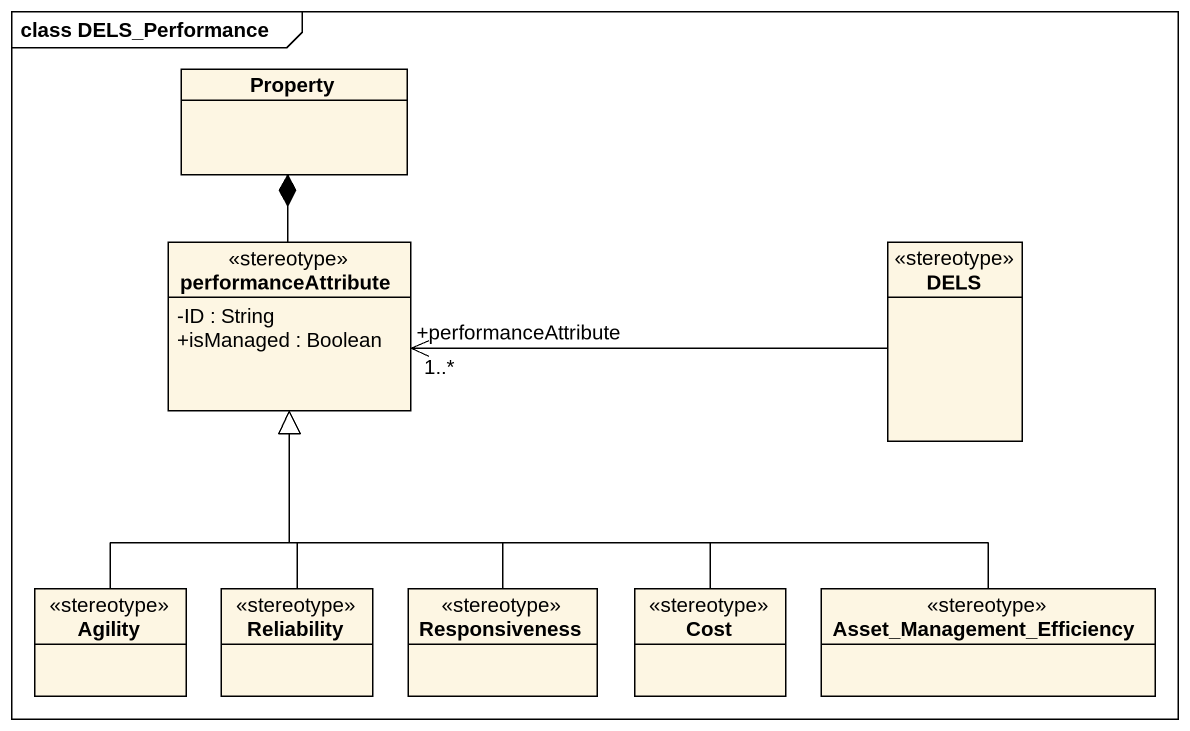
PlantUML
@startuml
mainframe class DELS_Performance
hide circle
hide empty members
skinparam classAttributeIconSize 0
class Property
class performanceAttribute <<stereotype>> {
  -ID : String
  +isManaged : Boolean
}
class DELS <<stereotype>>
class Agility <<stereotype>>
class Reliability <<stereotype>>
class Responsiveness <<stereotype>>
class Cost <<stereotype>>
class Asset_Management_Efficiency <<stereotype>>
performanceAttribute -up-* Property
DELS -left-> "+performanceAttribute\n1..*" performanceAttribute
Agility -up-|> performanceAttribute
Reliability -up-|> performanceAttribute
Responsiveness -up-|> performanceAttribute
Cost -up-|> performanceAttribute
Asset_Management_Efficiency -left-|> performanceAttribute
@enduml
